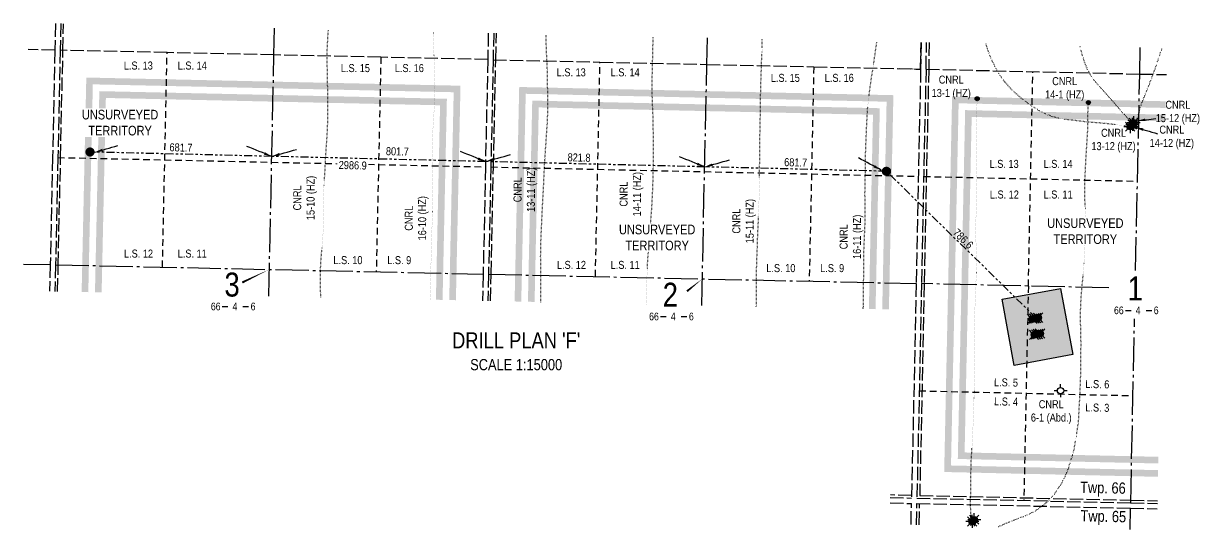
# Model space of a CAD drawing. Extents: x 401306 to 418331, y 6045711 to 6071172.
# Drawn here: x 413923 to 418331, y 6049040 to 6050937 of the extents above; entities that cross this region are included whole.
import ezdxf
from ezdxf.enums import TextEntityAlignment as Align

# ---------------------------------------------------------------- set-up
doc = ezdxf.new("R2010")
doc.units = 0
doc.header["$LTSCALE"] = 5
for name, pattern in [('foc-DOT', [1, 0.2, -0.8]), ('foc-DRILLPATH', [14.75, 6, -1.75, 1.75, -1.75, 1.75, -1.75]), ('foc-LSD', [8, 5, -3]), ('foc-QUARTERLINE', [33, 25, -3, 2, -3]), ('foc-UNSURVEYED', [12.5, 10, -2.5])]:
    doc.linetypes.add(name, pattern=pattern)
for name, color, linetype in [('10', 1, 'Continuous'), ('9', 3, 'Continuous'), ('AS-DRILL-T', 8, 'Continuous'), ('AS-TARGET-GAS-H', 181, 'Continuous'), ('AS-TARGET-OIL-H', 131, 'Continuous'), ('C-SYMBOL', 7, 'Continuous'), ('D-TXT', 6, 'Continuous'), ('DETAIL-HZ-Existing', 8, 'foc-DOT'), ('DETAIL-T', 7, 'Continuous'), ('DRILL-T', 8, 'Continuous'), ('F-WS-S', 8, 'Continuous'), ('L-BD', 7, 'Continuous'), ('L-BD1', 253, 'Continuous'), ('L-MON', 1, 'Continuous'), ('L-QSEC', 8, 'foc-QUARTERLINE'), ('L-SECLBL', 7, 'Continuous'), ('L-SECTION-LSD', 7, 'foc-LSD'), ('L-USEC', 7, 'foc-UNSURVEYED'), ('P-BUFFER-PURPLE-T', 187, 'Continuous'), ('P-PDRILLPATH', 12, 'foc-DRILLPATH'), ('P-PROPOSED', 10, 'Continuous'), ('P-PROPOSED-H', 21, 'Continuous')]:
    doc.layers.add(name, color=color, linetype=linetype)
doc.styles.add('100L', font='ARIALN.TTF', dxfattribs={"height": 11})
doc.styles.add('80CG', font='ARIALN.TTF', dxfattribs={"height": 10})
doc.styles.add('80L', font='ARIALN.TTF', dxfattribs={"height": 10})
doc.styles.add('SIMPLEX', font='ARIALN.TTF')
doc.styles.get("Standard").update_dxf_attribs({"font": 'ARIALN.TTF'})
doc.dimstyles.new('Compass 5 000', dxfattribs={"dimscale": 5, "dimtxt": 9, "dimasz": 2, "dimexe": 0.2, "dimexo": 0.0625, "dimgap": 0.5, "dimtad": 0, "dimtih": 1, "dimtoh": 1, "dimzin": 0, "dimdsep": 46, "dimtxsty": '80CG', "dimcen": 0.1, "dimse1": 1, "dimse2": 1, "dimclrd": 256, "dimclrt": 256, "dimaunit": 1, "dimadec": 4, "dimazin": 0, "dimtfac": 0.06, "dimtofl": 0, "dimtmove": 0, "dimatfit": 1, "dimfxl": 0.2, "dimtolj": 1, "dimtzin": 0, "dimlwd": -1, "dimarcsym": 0})

# ---------------------------------------------------------------- blocks, each defined once
blk = doc.blocks.new('L-SECLBL')
at = {"layer": '9', "color": 7}
for p, q in [((-5.1, -27.8), (-12.3, -27.8)), ((20.7, -27.8), (13.5, -27.8))]:
    blk.add_line(p, q, dxfattribs=at)
at = {"layer": '10', "color": 2, "style": 'SIMPLEX'}
blk.add_attdef('SEC', text='', height=30, dxfattribs=at).set_placement((0, 0), align=Align.MIDDLE)
at = {"layer": '10', "color": 5, "style": '80L'}
blk.add_attdef('TWP', text='', height=9.5, dxfattribs=at).set_placement((-14.4, -27.4), align=Align.MIDDLE_RIGHT)
blk.add_attdef('RGE', text='', height=9.5, dxfattribs=at).set_placement((3.6, -27.4), align=Align.MIDDLE_CENTER)
blk.add_attdef('MER', text='', height=9.5, dxfattribs=at).set_placement((23.2, -27.4), align=Align.MIDDLE_LEFT)
blk = doc.blocks.new('Gabd')
for p, q in [((-0.81, 0), (-1.62, 0)), ((0, 0.81), (0, 1.62)), ((1.62, 0), (0.81, 0)), ((0, -0.81), (0, -1.62))]:
    blk.add_line(p, q)
blk.add_circle((0, 0), 0.8)
blk = doc.blocks.new('BH-Existing')
at = {"layer": 'AS-DRILL-T'}
h = blk.add_hatch(color=256, dxfattribs=at)
h.dxf.hatch_style = 1
edge = h.paths.add_edge_path()
edge.add_arc((0, 0), 0.5, 0, 360)
blk.add_circle((0, 0), 0.5, dxfattribs=at)
blk = doc.blocks.new('GAS')
h = blk.add_hatch(color=255)
h.dxf.hatch_style = 1
edge = h.paths.add_edge_path()
edge.add_arc((0, 0), 0.9, 0, 360)
for p, q in [((-0.81, 0), (-1.62, 0)), ((-0.57, 0.57), (-1.14, 1.14)), ((0, 0.81), (0, 1.62)), ((0.57, 0.57), (1.14, 1.14)), ((1.62, 0), (0.81, 0)), ((-0.57, -0.57), (-1.14, -1.14)), ((0, -0.81), (0, -1.62)), ((1.14, -1.14), (0.57, -0.57))]:
    blk.add_line(p, q)
blk.add_circle((0, 0), 0.8)
blk = doc.blocks.new('plbh')
at = {"layer": 'L-MON'}
h = blk.add_hatch(color=255, dxfattribs=at)
h.dxf.hatch_style = 1
edge = h.paths.add_edge_path()
edge.add_arc((0, 0), 1.16, 0, 360)
h = blk.add_hatch(color=256, dxfattribs=at)
h.dxf.hatch_style = 1
h.paths.add_polyline_path([(-0.96, 0, 1), (0.96, 0, 1)])
h.paths.add_polyline_path([(0.91, 0, -1), (-0.91, 0, -1)], flags=16)
h.paths.add_polyline_path([(0.45, 0, -1), (-0.45, 0, -1)], flags=0)
h = blk.add_hatch(color=256, dxfattribs=at)
h.dxf.hatch_style = 1
h.paths.add_polyline_path([(-0.45, 0, 1), (0.45, 0, 1)])
h.paths.add_polyline_path([(0.4, 0, -1), (-0.4, 0, -1)], flags=16)
at = {"layer": 'L-MON', "color": 240}
for radius in [0.96, 0.91, 0.45, 0.4]:
    blk.add_circle((0, 0), radius, dxfattribs=at)
blk = doc.blocks.new('WC')
at = {"layer": 'L-MON'}
h = blk.add_hatch(color=255, dxfattribs=at)
h.dxf.hatch_style = 1
edge = h.paths.add_edge_path()
edge.add_arc((0, 0), 0.9, 0, 360)
at = {"layer": 'L-MON', "color": 240, "flags": 128}
for points in [[(-0.62, 0.5), (-1.23, 1.12)], [(0.52, 0.61), (1.13, 1.21)], [(-1.18, -1.18), (-0.56, -0.57)], [(1.16, -1.18), (0.56, -0.57)]]:
    blk.add_lwpolyline(points, dxfattribs=at)
at = {"layer": 'L-MON', "color": 240}
for radius in [0.8, 0.373]:
    blk.add_circle((0, 0), radius, dxfattribs=at)

msp = doc.modelspace()

# ---------------------------------------------------------------- hatches: boundary and pattern name
at = {"layer": 'AS-TARGET-GAS-H'}
h = msp.add_hatch(color=256, dxfattribs=at)
h.dxf.hatch_style = 1
h.paths.add_polyline_path([(414216.211, 6049928.436), (414232.091, 6050657.616), (415484.555, 6050630.246), (415468.944, 6049901.122), (415493.928, 6049900.577), (415510.074, 6050654.684), (414207.651, 6050683.145), (414191.227, 6049928.981)])
h = msp.add_hatch(color=256, dxfattribs=at)
h.dxf.hatch_style = 1
h.paths.add_polyline_path([(417091.642, 6049866.339), (417116.626, 6049865.799), (417132.481, 6050619.186), (415829.982, 6050647.689), (415813.837, 6049893.602), (415838.821, 6049893.057), (415854.431, 6050622.158), (417106.972, 6050594.748)])
h = msp.add_hatch(color=256, dxfattribs=at)
h.dxf.hatch_style = 1
h.paths.add_polyline_path([(418202.803, 6050570.209), (417476.846, 6050586.516), (417450.36, 6049328.636), (418176.798, 6049312.29), (418176.236, 6049287.306), (417424.851, 6049304.214), (417452.389, 6050612.062), (418203.364, 6050595.193)], flags=17)
at = {"layer": 'AS-TARGET-OIL-H'}
h = msp.add_hatch(color=256, dxfattribs=at)
h.dxf.hatch_style = 1
h.paths.add_polyline_path([(414216.211, 6049928.436), (414232.091, 6050657.616), (415484.555, 6050630.246), (415468.944, 6049901.122), (415493.928, 6049900.577), (415510.074, 6050654.684), (414207.651, 6050683.145), (414191.227, 6049928.981)])
h.paths.add_polyline_path([(414166.244, 6049929.525), (414183.211, 6050708.675), (415535.592, 6050679.122), (415518.912, 6049900.032), (415543.896, 6049899.487), (415561.111, 6050703.56), (414158.772, 6050734.205), (414141.26, 6049930.07)])
h = msp.add_hatch(color=256, dxfattribs=at)
h.dxf.hatch_style = 1
h.paths.add_polyline_path([(415854.431, 6050622.158), (417106.972, 6050594.748), (417080.485, 6049336.237), (415827.486, 6049363.643)], flags=0)
h.paths.add_polyline_path([(415829.982, 6050647.689), (417132.481, 6050619.186), (417104.943, 6049310.706), (415801.967, 6049339.205)], flags=0)
h.paths.add_polyline_path([(417141.61, 6049865.259), (417166.593, 6049864.719), (417183.5, 6050668.061), (415781.084, 6050698.75), (415763.869, 6049894.691), (415788.853, 6049894.147), (415805.533, 6050673.219), (417157.991, 6050643.623)])
h = msp.add_hatch(color=256, dxfattribs=at)
h.dxf.hatch_style = 1
h.paths.add_polyline_path([(418203.925, 6050620.176), (417427.932, 6050637.607), (417399.341, 6049279.792), (418175.673, 6049262.323), (418175.111, 6049237.34), (417373.832, 6049255.37), (417403.474, 6050663.153), (418204.486, 6050645.159)])
at = {"layer": 'P-PROPOSED-H'}
h = msp.add_hatch(color=256, dxfattribs=at)
h.dxf.hatch_style = 1
h.paths.add_polyline_path([(417636.394, 6049654.78), (417856.182, 6049695.39), (417810.268, 6049943.88), (417590.48, 6049903.269)])

# ---------------------------------------------------------------- linework, layer by layer
at = {"layer": 'DETAIL-HZ-Existing', "flags": 128}
for points in [[(415037.537, 6049910.581), (415037.332, 6049917.204), (415036.76, 6049936.291), (415036.221, 6049955.477), (415036.012, 6049974.656), (415036.14, 6049993.737), (415036.579, 6050012.842), (415037.399, 6050031.969), (415038.578, 6050051.048), (415040.006, 6050070.112), (415041.537, 6050089.264), (415043.036, 6050108.336), (415044.475, 6050127.439), (415045.723, 6050146.497), (415046.529, 6050165.424), (415046.85, 6050184.612), (415046.708, 6050203.679), (415046.446, 6050222.739), (415046.375, 6050241.865), (415046.394, 6050260.969), (415046.614, 6050280.099), (415047.343, 6050299.207), (415048.593, 6050318.345), (415050.052, 6050337.388), (415051.532, 6050356.541), (415052.841, 6050375.647), (415053.863, 6050394.88), (415054.802, 6050413.954), (415055.823, 6050433.136), (415056.911, 6050452.168), (415058.183, 6050471.395), (415059.561, 6050490.46), (415060.941, 6050509.594), (415062.16, 6050528.683), (415063.019, 6050547.749), (415063.488, 6050566.833), (415063.688, 6050586.003), (415063.824, 6050604.945), (415063.933, 6050624.047), (415064.035, 6050643.299), (415064.003, 6050662.354), (415063.733, 6050681.064), (415063.344, 6050700.257), (415062.996, 6050719.469), (415062.72, 6050738.839), (415062.404, 6050758.17), (415061.974, 6050777.294), (415061.53, 6050796.297), (415061.303, 6050815.557), (415061.63, 6050834.554), (415062.469, 6050853.651), (415063.489, 6050872.813), (415064.611, 6050892.024), (415065.983, 6050911.259), (415066.221, 6050914.248)], [(415446.951, 6049901.654), (415447.119, 6049916.996), (415447.357, 6049936.035), (415447.796, 6049955.12), (415448.353, 6049974.152), (415448.993, 6049993.273), (415449.721, 6050012.352), (415450.373, 6050031.562), (415450.945, 6050050.804), (415451.444, 6050069.928), (415451.983, 6050089.031), (415452.543, 6050108.143), (415453.093, 6050127.286), (415453.604, 6050146.489), (415454.044, 6050165.654), (415454.55, 6050184.598), (415455.072, 6050203.841), (415455.462, 6050222.997), (415455.651, 6050242.097), (415455.803, 6050261.309), (415456.072, 6050280.437), (415456.343, 6050299.606), (415456.492, 6050318.727), (415456.511, 6050337.841), (415456.293, 6050357.07), (415455.943, 6050376.232), (415455.692, 6050395.342), (415455.313, 6050414.554), (415454.785, 6050433.77), (415454.406, 6050452.972), (415454.474, 6050472.035), (415454.944, 6050491.18), (415455.835, 6050510.365), (415457.047, 6050529.604), (415458.395, 6050548.669), (415459.8, 6050567.563), (415460.962, 6050586.783), (415461.86, 6050605.848), (415462.368, 6050624.901), (415462.541, 6050643.712), (415462.78, 6050662.811), (415463.001, 6050682.021), (415462.946, 6050701.396), (415462.722, 6050717.575), (415462.382, 6050736.697), (415462.199, 6050755.705), (415462.281, 6050774.978), (415462.318, 6050793.981), (415461.937, 6050813.084), (415461.258, 6050832.273), (415460.669, 6050851.5), (415460.372, 6050870.79), (415460.386, 6050890.115), (415460.613, 6050905.573)], [(415861.801, 6049892.609), (415861.994, 6049910.226), (415862.184, 6049929.397), (415862.383, 6049948.477), (415862.493, 6049967.659), (415862.424, 6049986.825), (415862.272, 6050005.922), (415862.061, 6050025.031), (415861.75, 6050044.132), (415861.53, 6050063.261), (415861.623, 6050082.564), (415862.042, 6050101.689), (415862.664, 6050120.91), (415863.392, 6050139.959), (415864.191, 6050159.066), (415865.061, 6050178.182), (415865.959, 6050197.237), (415866.858, 6050216.352), (415867.759, 6050235.557), (415868.758, 6050254.63), (415869.748, 6050273.754), (415870.738, 6050292.897), (415871.805, 6050311.918), (415872.783, 6050330.972), (415873.603, 6050350.118), (415874.503, 6050369.274), (415875.511, 6050388.286), (415876.43, 6050407.391), (415877.4, 6050426.525), (415878.548, 6050445.595), (415879.94, 6050464.799), (415881.389, 6050483.892), (415882.668, 6050503.009), (415883.796, 6050522.06), (415885.055, 6050541.127), (415886.402, 6050560.153), (415887.388, 6050579.076), (415888.056, 6050598.166), (415888.638, 6050617.408), (415888.986, 6050636.465), (415888.947, 6050655.17), (415888.438, 6050674.365), (415887.779, 6050693.574), (415887.353, 6050712.937), (415887.087, 6050732.267), (415886.786, 6050751.398), (415886.333, 6050770.402), (415885.565, 6050789.653), (415884.561, 6050808.639), (415883.629, 6050827.723), (415882.95, 6050846.912), (415882.471, 6050866.137), (415881.874, 6050885.424), (415881.583, 6050896.314)], [(416256.328, 6049884.007), (416256.531, 6049900.936), (416257.169, 6049920.027), (416258.118, 6049939.091), (416258.887, 6049958.229), (416259.568, 6049977.378), (416260.275, 6049996.418), (416261.103, 6050015.444), (416262.122, 6050034.547), (416263.293, 6050053.726), (416264.561, 6050072.773), (416265.91, 6050091.889), (416267.339, 6050110.963), (416268.907, 6050130.013), (416270.555, 6050149.083), (416272.165, 6050168.213), (416273.635, 6050187.355), (416275.095, 6050206.479), (416276.623, 6050225.51), (416278.001, 6050244.555), (416279.119, 6050263.616), (416280.198, 6050282.697), (416281.176, 6050301.79), (416281.917, 6050320.969), (416282.478, 6050340.141), (416282.863, 6050359.087), (416283.251, 6050377.673), (416283.814, 6050397.416), (416284.069, 6050406.982), (416284.182, 6050416.472), (416284.222, 6050435.186), (416284.273, 6050454.379), (416284.335, 6050473.602), (416284.079, 6050492.962), (416283.813, 6050512.292), (416283.812, 6050531.416), (416283.649, 6050550.424), (416283.301, 6050569.676), (416282.788, 6050588.681), (416282.006, 6050607.773), (416281.116, 6050626.946), (416280.338, 6050646.167), (416279.94, 6050665.42), (416279.952, 6050684.704), (416279.936, 6050704.049), (416279.862, 6050722.995), (416279.985, 6050741.847), (416280.319, 6050761.184), (416280.754, 6050780.549), (416281.257, 6050799.382), (416281.699, 6050818.607), (416282.082, 6050837.884), (416282.574, 6050857.158), (416282.912, 6050866.842), (416283.297, 6050876.436), (416283.688, 6050887.47)], [(416669.73, 6049875.511), (416669.813, 6049882.219), (416669.867, 6049901.353), (416669.985, 6049920.664), (416670.139, 6049939.755), (416670.112, 6049958.85), (416670.116, 6049977.965), (416670.451, 6049997.132), (416670.896, 6050016.247), (416671.349, 6050035.351), (416671.953, 6050054.443), (416672.667, 6050073.562), (416673.411, 6050092.64), (416674.097, 6050111.85), (416674.741, 6050130.971), (416675.426, 6050150.101), (416676.299, 6050169.196), (416677.223, 6050188.291), (416678.058, 6050207.438), (416678.713, 6050226.568), (416679.136, 6050245.674), (416679.571, 6050264.809), (416680.197, 6050284.01), (416680.721, 6050303.123), (416681.005, 6050322.241), (416681.24, 6050341.381), (416681.463, 6050360.47), (416681.733, 6050379.399), (416682.117, 6050398.475), (416682.47, 6050417.532), (416682.656, 6050436.302), (416682.669, 6050455.376), (416682.709, 6050474.269), (416682.879, 6050493.21), (416683.252, 6050512.256), (416683.832, 6050531.188), (416684.342, 6050550.112), (416684.646, 6050569.219), (416684.839, 6050588.27), (416685.052, 6050607.349), (416685.306, 6050626.448), (416685.579, 6050645.527), (416685.862, 6050664.585), (416686.168, 6050683.323), (416686.571, 6050702.398), (416687.131, 6050721.311), (416687.851, 6050740.23), (416688.568, 6050758.979), (416689.187, 6050777.87), (416689.788, 6050796.822), (416690.578, 6050815.749), (416691.151, 6050834.811), (416691.184, 6050853.895), (416691.154, 6050872.82), (416691.191, 6050878.507)], [(417070.64, 6049866.846), (417070.797, 6049877.432), (417071.053, 6049896.641), (417071.188, 6049915.772), (417071.262, 6049934.895), (417071.428, 6049954.106), (417071.922, 6049973.23), (417072.427, 6049992.363), (417072.693, 6050011.572), (417072.987, 6050030.68), (417073.051, 6050049.803), (417072.924, 6050068.89), (417073.198, 6050088.018), (417073.952, 6050107.127), (417074.816, 6050126.213), (417075.612, 6050145.4), (417076.437, 6050164.587), (417077.151, 6050183.686), (417077.649, 6050203), (417077.913, 6050222.109), (417077.967, 6050241.202), (417077.641, 6050260.343), (417077.125, 6050279.478), (417076.949, 6050298.566), (417077.185, 6050317.775), (417077.57, 6050336.932), (417077.994, 6050356.057), (417078.42, 6050374.812), (417078.722, 6050393.82), (417078.826, 6050412.942), (417078.931, 6050432.074), (417079.334, 6050451.13), (417080.036, 6050470.149), (417080.758, 6050489.188), (417081.418, 6050508.088), (417082.238, 6050527.005), (417083.201, 6050546.089), (417084.15, 6050564.963), (417084.94, 6050583.891), (417085.81, 6050602.777), (417087.142, 6050621.803), (417089, 6050640.618), (417091.251, 6050659.554), (417093.788, 6050678.315), (417096.351, 6050696.885), (417098.861, 6050715.806), (417101.667, 6050734.511), (417104.716, 6050753.351), (417107.625, 6050772.213), (417110.391, 6050790.899), (417113.058, 6050809.637), (417115.711, 6050828.225), (417118.471, 6050847.121), (417121.29, 6050865.996), (417121.767, 6050869.036)], [(418070.871, 6050549.898), (418071.018, 6050549.755), (418071.076, 6050549.674), (418071.105, 6050549.613), (418071.154, 6050549.552), (418071.271, 6050549.41), (418071.378, 6050549.298), (418071.485, 6050549.115), (418071.59, 6050548.873), (418071.724, 6050548.61), (418071.927, 6050548.266), (418072.18, 6050547.911), (418072.426, 6050547.715), (418072.675, 6050547.67), (418072.896, 6050547.726), (418072.98, 6050547.934), (418072.976, 6050548.214), (418072.983, 6050548.524), (418072.889, 6050548.846), (418072.645, 6050549.111), (418072.32, 6050549.368), (418072.007, 6050549.685), (418071.683, 6050549.991), (418071.325, 6050550.099), (418070.934, 6050550.047), (418070.512, 6050549.976), (418070.071, 6050549.905), (418069.659, 6050549.834), (418069.457, 6050549.718), (418069.384, 6050549.589), (418069.291, 6050549.461), (418069.218, 6050549.283), (418069.153, 6050549.064), (418069.12, 6050548.935), (418068.945, 6050548.688), (418068.834, 6050548.611), (418068.53, 6050548.437), (418068.196, 6050548.254), (418068.033, 6050548.137), (418068.053, 6050548.127), (418068.043, 6050548.137), (418068.033, 6050548.137), (418068.033, 6050548.127), (418068.033, 6050548.117), (418068.033, 6050548.097), (418068.012, 6050548.078), (418068.022, 6050548.077), (418068.043, 6050548.097), (418068.063, 6050548.107), (418068.063, 6050548.117), (418068.053, 6050548.117), (418068.053, 6050548.107), (418068.062, 6050548.087), (418068.062, 6050548.067), (418068.062, 6050548.057), (418068.052, 6050548.067), (418068.032, 6050548.067), (418068.012, 6050548.068), (418068.002, 6050548.088), (418068.012, 6050548.078), (418068.012, 6050548.068), (418067.992, 6050548.058), (418067.982, 6050548.048), (418067.981, 6050548.038), (418067.982, 6050548.048), (418067.982, 6050548.068), (418067.992, 6050548.088), (418068.004, 6050548.188), (418068.005, 6050548.238), (418067.366, 6050548.761), (418065.493, 6050549.571), (418062.631, 6050550.491), (418058.97, 6050551.437), (418054.973, 6050552.101), (418050.395, 6050552.687), (418044.743, 6050553.625), (418038.114, 6050554.714), (418030.743, 6050555.708), (418022.472, 6050556.671), (418013.451, 6050557.669), (418003.482, 6050558.818), (417992.398, 6050560.14), (417980.493, 6050561.479), (417967.707, 6050562.776), (417954.109, 6050563.97), (417940.209, 6050565.041), (417926.058, 6050566.106), (417911.182, 6050567.437), (417895.184, 6050569.132), (417878.603, 6050571.169), (417861.594, 6050573.284), (417856.026, 6050573.941), (417844.561, 6050575.251), (417828.298, 6050577.181), (417827.52, 6050577.277), (417810.462, 6050579.944), (417793.428, 6050583.79), (417776.6, 6050588.823), (417760.106, 6050595.029), (417743.917, 6050602.429), (417728.099, 6050610.861), (417712.75, 6050620.134), (417697.699, 6050630.3), (417682.96, 6050641.06), (417668.254, 6050652.42), (417653.689, 6050664.287), (417639.706, 6050676.721), (417626.427, 6050689.842), (417613.481, 6050703.585), (417601.614, 6050717.266), (417590.445, 6050731.782), (417580.131, 6050747.001), (417571.014, 6050762.595), (417570.918, 6050762.797), (417562.454, 6050778.937), (417554.444, 6050795.308), (417547.152, 6050812.034), (417540.597, 6050829.135), (417534.67, 6050846.552), (417530.59, 6050860.044)], [(418077.603, 6050557.327), (418077.277, 6050557.034), (418077.165, 6050556.936), (418077.033, 6050556.829), (418076.982, 6050556.8), (418076.881, 6050556.732), (418076.749, 6050556.634), (418076.667, 6050556.546), (418076.726, 6050556.525), (418076.887, 6050556.552), (418077.118, 6050556.597), (418077.409, 6050556.641), (418077.761, 6050556.713), (418078.132, 6050556.786), (418078.505, 6050556.898), (418078.75, 6050557.173), (418078.898, 6050557.54), (418079.057, 6050557.956), (418079.225, 6050558.333), (418079.329, 6050558.561), (418079.342, 6050558.701), (418079.316, 6050558.861), (418079.31, 6050559.071), (418079.264, 6050559.242), (418079.094, 6050559.276), (418078.823, 6050559.222), (418078.511, 6050559.138), (418078.2, 6050559.055), (418077.878, 6050558.971), (418077.576, 6050558.888), (418077.264, 6050558.794), (418076.913, 6050558.731), (418076.712, 6050558.706), (418076.17, 6050558.627), (418075.248, 6050558.536), (418074.967, 6050558.502), (418075.007, 6050558.491), (418075.017, 6050558.501), (418075.038, 6050558.521), (418075.048, 6050558.53), (418075.048, 6050558.55), (418075.059, 6050558.58), (418075.079, 6050558.6), (418075.08, 6050558.61), (418075.08, 6050558.62), (418075.09, 6050558.62), (418075.08, 6050558.63), (418075.09, 6050558.63), (418075.09, 6050558.62), (418075.08, 6050558.62), (418075.079, 6050558.6), (418075.09, 6050558.609), (418075.1, 6050558.619), (418075.09, 6050558.63), (418075.051, 6050558.66), (418075.011, 6050558.691), (418074.981, 6050558.702), (418074.982, 6050558.712), (418074.972, 6050558.712), (418074.982, 6050558.722), (418075.013, 6050558.751), (418075.043, 6050558.751), (418075.033, 6050558.761), (418075.013, 6050558.771), (418074.993, 6050558.762), (418074.993, 6050558.752), (418075.013, 6050558.771), (418075.003, 6050558.781), (418075.003, 6050558.761), (418075.023, 6050558.761), (418075.033, 6050558.761), (418074.993, 6050558.762), (418074.983, 6050558.762), (418074.964, 6050558.822), (418074.834, 6050559.285), (418074.207, 6050560.899), (418073.042, 6050563.533), (418071.377, 6050567.149), (418068.992, 6050571.72), (418065.562, 6050577.023), (418060.92, 6050582.731), (418055.253, 6050588.65), (418048.975, 6050595.033), (418042.224, 6050602.245), (418034.887, 6050610.631), (418026.905, 6050620.169), (418018.258, 6050630.462), (418008.912, 6050641.29), (417998.739, 6050652.765), (417988.395, 6050664.173), (417977.613, 6050676.151), (417973.508, 6050680.748), (417966.54, 6050688.545), (417955.465, 6050700.879), (417951.223, 6050705.608), (417944.51, 6050713.22), (417934.107, 6050726.11), (417924.525, 6050739.994), (417916.025, 6050754.914), (417908.515, 6050770.805), (417901.738, 6050787.32), (417895.876, 6050804.526), (417890.753, 6050822.127), (417885.762, 6050839.865), (417882.431, 6050851.827), (417882.3, 6050852.308)], [(418084.269, 6050564.645), (418084.704, 6050564.416), (418084.942, 6050564.291), (418085.08, 6050564.208), (418085.436, 6050564.001), (418085.863, 6050563.842), (418086.304, 6050563.883), (418086.738, 6050564.094), (418087.224, 6050564.364), (418087.768, 6050564.572), (418088.358, 6050564.56), (418088.884, 6050564.369), (418089.14, 6050564.153), (418089.136, 6050563.953), (418089.073, 6050563.805), (418088.973, 6050563.817), (418088.866, 6050563.979), (418088.76, 6050564.171), (418088.645, 6050564.414), (418088.52, 6050564.656), (418088.395, 6050564.899), (418088.34, 6050565.11), (418088.473, 6050565.248), (418088.724, 6050565.312), (418088.975, 6050565.367), (418089.237, 6050565.432), (418089.498, 6050565.496), (418089.779, 6050565.52), (418090.088, 6050565.514), (418090.448, 6050565.506), (418090.838, 6050565.508), (418091.028, 6050565.494), (418091.556, 6050565.383), (418091.904, 6050565.266), (418092.519, 6050565.043), (418092.867, 6050564.956), (418092.888, 6050564.965), (418092.877, 6050564.946), (418092.867, 6050564.936), (418092.857, 6050564.946), (418092.847, 6050564.956), (418092.857, 6050564.956), (418092.877, 6050564.956), (418092.867, 6050564.946), (418092.877, 6050564.946), (418092.887, 6050564.955), (418092.898, 6050564.975), (418092.888, 6050564.965), (418092.887, 6050564.955), (418092.897, 6050564.945), (418092.887, 6050564.945), (418092.887, 6050564.925), (418092.877, 6050564.926), (418092.857, 6050564.956), (418092.857, 6050564.916), (418092.867, 6050564.916), (418092.877, 6050564.926), (418092.867, 6050564.936), (418092.867, 6050564.926), (418092.867, 6050564.916), (418092.846, 6050564.906), (418092.817, 6050564.927), (418092.768, 6050564.978), (418092.81, 6050565.057), (418093.06, 6050565.562), (418093.539, 6050566.952), (418093.582, 6050567.061), (418094.376, 6050569.645), (418095.127, 6050572.11), (418095.514, 6050573.362), (418096.934, 6050578.144), (418098.554, 6050583.911), (418100.364, 6050590.575), (418102.354, 6050598.205), (418104.606, 6050606.89), (418107.26, 6050616.657), (418110.536, 6050627.41), (418114.312, 6050638.704), (418118.9, 6050651.001), (418124.172, 6050663.964), (418129.78, 6050677.7), (418135.583, 6050692.131), (418141.546, 6050707.06), (418147.598, 6050722.427), (418153.593, 6050737.955), (418159.47, 6050753.516), (418165.255, 6050769.489), (418170.838, 6050785.856), (418176.399, 6050802.613), (418182.069, 6050819.789), (418187.644, 6050836.756), (418187.804, 6050837.233), (418190.232, 6050844.743), (418190.472, 6050845.53)], [(417474.25, 6049053.22), (417474.204, 6049054.125), (417473.972, 6049059.241), (417473.754, 6049064.607), (417473.543, 6049070.242), (417473.368, 6049076.197), (417473.229, 6049082.472), (417473.141, 6049086.855), (417473.128, 6049089.065), (417473.112, 6049095.947), (417473.113, 6049103.109), (417473.118, 6049110.48), (417473.056, 6049117.993), (417472.927, 6049125.658), (417472.84, 6049133.451), (417472.827, 6049141.413), (417472.868, 6049149.534), (417472.913, 6049154.504), (417472.941, 6049157.774), (417473.033, 6049165.954), (417473.115, 6049174.624), (417473.173, 6049183.085), (417473.231, 6049191.576), (417473.28, 6049200.107), (417473.401, 6049208.706), (417473.624, 6049217.413), (417473.849, 6049226.22), (417473.986, 6049235.109), (417474.076, 6049244.17), (417474.18, 6049253.369), (417474.285, 6049262.679), (417474.413, 6049272.089), (417474.632, 6049281.556), (417474.993, 6049291.121), (417475.475, 6049300.743), (417476.038, 6049310.393), (417476.532, 6049318.694), (417477.774, 6049340.643), (417478.231, 6049348.625), (417478.838, 6049357.955), (417479.464, 6049367.284), (417480.06, 6049376.603), (417480.626, 6049385.943), (417481.084, 6049395.346), (417481.36, 6049404.692), (417481.547, 6049414.07), (417481.725, 6049423.498), (417481.942, 6049432.856), (417482.179, 6049442.233), (417482.436, 6049451.6), (417482.683, 6049461.007), (417482.94, 6049470.363), (417483.288, 6049479.788), (417483.663, 6049489.072), (417484.03, 6049498.427), (417484.397, 6049507.801), (417484.784, 6049517.205), (417485.192, 6049526.638), (417485.641, 6049536.061), (417486.087, 6049545.414), (417486.592, 6049555.165), (417487.105, 6049564.837), (417487.55, 6049574.579), (417487.844, 6049584.295), (417488.009, 6049594.054), (417488.144, 6049603.793), (417488.219, 6049613.534), (417488.243, 6049623.286), (417488.338, 6049633.036), (417488.523, 6049642.774), (417488.708, 6049652.522), (417488.922, 6049662.26), (417489.127, 6049671.998), (417489.232, 6049681.748), (417489.237, 6049691.5), (417489.181, 6049701.253), (417489.056, 6049710.988), (417488.886, 6049720.533), (417488.671, 6049730.27), (417488.496, 6049740.016), (417488.43, 6049749.769), (417488.395, 6049759.522), (417488.4, 6049769.284), (417488.465, 6049779.015), (417488.519, 6049788.726), (417488.524, 6049798.488), (417488.499, 6049808.231), (417488.483, 6049817.953), (417488.498, 6049827.705), (417488.572, 6049837.456), (417488.688, 6049847.216), (417488.851, 6049856.884), (417489.085, 6049866.632), (417489.34, 6049876.368), (417489.635, 6049886.114), (417489.97, 6049895.859), (417490.314, 6049905.594), (417490.679, 6049915.339), (417491.034, 6049925.074), (417491.394, 6049934.618), (417491.789, 6049944.362), (417492.243, 6049954.084), (417492.708, 6049963.827), (417493.142, 6049973.55), (417493.547, 6049983.294), (417493.921, 6049993.008), (417494.256, 6050002.743), (417494.51, 6050012.47), (417494.655, 6050022.199), (417494.669, 6050031.931), (417494.583, 6050041.655), (417494.495, 6050051.259), (417494.4, 6050061.013), (417494.254, 6050070.748), (417494.019, 6050080.485), (417493.753, 6050090.223), (417493.478, 6050099.961), (417493.162, 6050109.68), (417492.847, 6050119.418), (417492.581, 6050129.166), (417492.416, 6050138.912), (417492.35, 6050148.645), (417492.365, 6050158.387), (417492.43, 6050168.138), (417492.545, 6050177.888), (417492.689, 6050187.617), (417492.844, 6050197.366), (417492.979, 6050207.115), (417493.094, 6050216.865), (417493.208, 6050226.614), (417493.353, 6050236.353), (417493.508, 6050246.102), (417493.652, 6050255.831), (417493.767, 6050265.581), (417493.862, 6050275.321), (417493.917, 6050285.082), (417493.941, 6050294.824), (417493.936, 6050304.566), (417493.851, 6050314.3), (417493.665, 6050324.046), (417493.469, 6050333.763), (417493.344, 6050343.497), (417493.318, 6050353.24), (417493.383, 6050362.961), (417493.507, 6050372.71), (417493.691, 6050382.419), (417493.956, 6050392.155), (417494.189, 6050401.832), (417494.375, 6050411.621), (417494.59, 6050421.358), (417494.744, 6050431.107), (417494.819, 6050440.838), (417494.843, 6050450.569), (417494.788, 6050460.313), (417494.733, 6050470.066), (417494.698, 6050479.819), (417494.663, 6050489.572), (417494.657, 6050499.324), (417494.642, 6050509.067), (417494.567, 6050518.8), (417494.521, 6050528.543), (417494.515, 6050538.266), (417494.45, 6050547.989), (417494.284, 6050557.725), (417494.229, 6050567.458), (417494.373, 6050577.197), (417494.658, 6050586.923), (417495.032, 6050596.648), (417495.476, 6050606.36), (417495.971, 6050616.092), (417496.415, 6050625.795), (417496.703, 6050633.811), (417497.344, 6050654.792)], [(417577.104, 6049050.912), (417579.511, 6049051.888), (417585.304, 6049054.347), (417591.23, 6049056.953), (417597.321, 6049059.756), (417603.571, 6049062.575), (417609.989, 6049065.271), (417616.557, 6049067.954), (417623.255, 6049070.654), (417630.134, 6049073.37), (417637.193, 6049076.132), (417644.404, 6049078.931), (417651.775, 6049081.777), (417659.368, 6049084.708), (417667.114, 6049087.756), (417674.921, 6049090.863), (417682.779, 6049094.018), (417690.589, 6049097.255), (417698.344, 6049100.753), (417705.997, 6049104.633), (417713.469, 6049108.917), (417720.708, 6049113.576), (417727.874, 6049118.537), (417734.751, 6049123.553), (417741.746, 6049128.938), (417748.665, 6049134.533), (417755.518, 6049140.321), (417762.265, 6049146.31), (417768.857, 6049152.543), (417775.216, 6049159.071), (417781.251, 6049165.896), (417786.942, 6049173.038), (417792.409, 6049180.445), (417797.73, 6049188.075), (417802.896, 6049195.918), (417807.926, 6049203.964), (417812.81, 6049212.183), (417817.537, 6049220.546), (417822.067, 6049229.082), (417826.351, 6049237.784), (417830.347, 6049246.632), (417834.077, 6049255.606), (417838.471, 6049267.186), (417845.53, 6049288.003), (417847.171, 6049293.279), (417849.921, 6049302.294), (417852.62, 6049311.269), (417855.189, 6049320.247), (417857.639, 6049329.267), (417859.91, 6049338.322), (417861.932, 6049347.461), (417863.757, 6049356.715), (417865.373, 6049366.023), (417866.849, 6049375.334), (417868.295, 6049384.666), (417869.73, 6049393.918), (417871.134, 6049403.17), (417872.569, 6049412.432), (417874.034, 6049421.683), (417875.439, 6049430.946), (417876.644, 6049440.223), (417877.55, 6049449.536), (417878.196, 6049458.894), (417878.705, 6049468.326), (417879.121, 6049477.669), (417879.549, 6049487.092), (417880.017, 6049496.514), (417880.544, 6049505.905), (417881.101, 6049515.256), (417881.677, 6049524.606), (417882.254, 6049533.966), (417882.822, 6049543.376), (417883.279, 6049552.738), (417883.595, 6049562.084), (417883.842, 6049571.44), (417884.11, 6049580.857), (417884.467, 6049590.231), (417884.881, 6049599.975), (417885.286, 6049609.708), (417885.651, 6049619.453), (417885.865, 6049629.201), (417886.02, 6049638.94), (417886.135, 6049648.679), (417886.149, 6049658.431), (417886.124, 6049668.184), (417886.129, 6049677.916), (417886.203, 6049687.656), (417886.318, 6049697.406), (417886.423, 6049707.156), (417886.498, 6049716.897), (417886.552, 6049726.638), (417886.597, 6049736.389), (417886.532, 6049746.143), (417886.406, 6049755.877), (417886.251, 6049765.613), (417886.055, 6049775.339), (417885.85, 6049785.075), (417885.594, 6049794.823), (417885.319, 6049804.561), (417885.043, 6049814.299), (417884.808, 6049824.036), (417884.753, 6049833.789), (417884.852, 6049843.279), (417884.977, 6049853.019), (417885.151, 6049862.767), (417885.437, 6049872.533), (417885.861, 6049882.257), (417886.346, 6049891.998), (417886.89, 6049901.729), (417887.565, 6049911.457), (417888.319, 6049921.183), (417889.084, 6049930.95), (417889.909, 6049940.664), (417890.773, 6049950.368), (417891.607, 6049960.073), (417892.471, 6049969.777), (417893.394, 6049979.47), (417894.398, 6049989.151), (417895.382, 6049998.832), (417896.156, 6050008.558), (417896.73, 6050018.268), (417897.225, 6050028.01), (417897.73, 6050037.752), (417898.799, 6050057.233), (417899.877, 6050076.665), (417900.342, 6050086.397), (417900.716, 6050096.122), (417901.021, 6050105.857), (417901.286, 6050115.604), (417901.63, 6050125.349), (417902.004, 6050135.023), (417902.448, 6050144.756), (417903.022, 6050154.446), (417903.626, 6050164.166), (417904.161, 6050173.907), (417904.516, 6050183.641), (417904.639, 6050193.341), (417904.562, 6050202.995), (417904.316, 6050212.702), (417903.939, 6050222.392), (417903.433, 6050232.115), (417902.857, 6050241.819), (417902.257, 6050251.324), (417901.751, 6050261.076), (417901.486, 6050270.814), (417901.321, 6050280.56), (417901.125, 6050290.296), (417900.979, 6050300.011), (417900.904, 6050309.745), (417900.909, 6050319.507), (417901.003, 6050329.247), (417901.128, 6050338.997), (417901.293, 6050348.735), (417901.557, 6050358.482), (417901.992, 6050368.215), (417902.506, 6050377.946), (417903.021, 6050387.678), (417903.515, 6050397.399), (417904.03, 6050407.151), (417904.595, 6050416.891), (417905.169, 6050426.601), (417905.694, 6050436.332), (417906.248, 6050446.053), (417906.843, 6050455.792), (417907.417, 6050465.532), (417908.022, 6050475.252), (417908.626, 6050484.971), (417909.22, 6050494.681), (417909.884, 6050504.389), (417910.608, 6050514.096), (417911.292, 6050523.814), (417911.747, 6050533.536), (417911.931, 6050543.275), (417912.026, 6050553.015), (417912.081, 6050562.756), (417912.23, 6050582.247), (417912.699, 6050601.732), (417913.074, 6050611.476), (417913.435, 6050619.62), (417914.406, 6050640.584)], [(417478.828, 6049069.971), (417478.766, 6049069.863), (417478.693, 6049069.734), (417478.62, 6049069.606), (417478.547, 6049069.457), (417478.422, 6049069.21), (417478.194, 6049068.854), (417477.935, 6049068.39), (417477.817, 6049068.042), (417477.835, 6049067.932), (417477.796, 6049067.972), (417477.68, 6049068.155), (417477.53, 6049068.148), (417477.344, 6049067.892), (417477.363, 6049067.852), (417477.642, 6049068.266), (417477.854, 6049068.841), (417477.95, 6049069.11), (417478.076, 6049069.397), (417478.13, 6049069.576), (417478.152, 6049069.695), (417478.153, 6049069.725), (417478.143, 6049069.716), (417478.14, 6049069.606), (417478.123, 6049069.266), (417478.101, 6049068.696), (417478.085, 6049067.946), (417478.106, 6049067.016), (417478.137, 6049064.675), (417478.13, 6049064.345), (417478.079, 6049061.945), (417478.009, 6049059.096), (417478.008, 6049056.166), (417478.055, 6049053.184), (417478.057, 6049053.135)], [(417486.445, 6049076.379), (417486.412, 6049076.209), (417486.449, 6049076.068), (417486.696, 6049075.933), (417486.992, 6049075.727), (417487.207, 6049075.522), (417487.412, 6049075.258), (417487.647, 6049075.023), (417487.932, 6049074.757), (417488.217, 6049074.531), (417488.505, 6049074.425), (417488.763, 6049074.359), (417489.093, 6049074.312), (417489.511, 6049074.254), (417490.063, 6049074.312), (417490.198, 6049074.559), (417490.345, 6049074.906), (417490.504, 6049075.303), (417490.643, 6049075.74), (417490.742, 6049076.168), (417490.739, 6049076.508), (417490.613, 6049076.721), (417490.377, 6049076.906), (417490.072, 6049077.113), (417489.766, 6049077.349), (417489.462, 6049077.625), (417489.108, 6049077.913), (417488.777, 6049078.32), (417488.405, 6049078.728), (417487.95, 6049078.978), (417487.731, 6049079.032), (417487.312, 6049079.091), (417487.243, 6049079.102), (417487.023, 6049079.127), (417486.834, 6049079.151), (417486.774, 6049079.152), (417486.563, 6049079.107), (417486.258, 6049078.903), (417486.031, 6049078.548), (417486.04, 6049078.017), (417486.214, 6049077.264), (417486.403, 6049076.289), (417486.549, 6049075.126), (417487.043, 6049072.445), (417487.841, 6049069.508), (417488.737, 6049066.418), (417489.643, 6049063.388), (417490.426, 6049060.661), (417491.113, 6049058.136), (417491.861, 6049055.65), (417492.558, 6049053.095), (417492.605, 6049052.809)]]:
    msp.add_lwpolyline(points, dxfattribs=at)
at = {"layer": 'L-QSEC', "flags": 128}
for points in [[(414862.101, 6050818.87), (414864.257, 6050918.69)], [(416484.411, 6050783.397), (416486.526, 6050883.008)], [(414842.581, 6049914.832), (414862.101, 6050818.87)], [(418106.758, 6050747.389), (418108.846, 6050847.367)], [(416465.229, 6049879.931), (416484.411, 6050783.397)], [(418091.071, 6050010.75), (418106.758, 6050747.389)], [(413923.463, 6050034.86), (414023.398, 6050032.676)], [(414043.501, 6050032.237), (415645.969, 6049997.219)], [(415666.073, 6049996.783), (417268.612, 6049961.994)], [(417991.247, 6049945.741), (417288.719, 6049961.57)], [(418072.889, 6049139.709), (418087.277, 6049830.179)], [(418070.771, 6049039.835), (418072.436, 6049119.602)]]:
    msp.add_lwpolyline(points, dxfattribs=at)
at = {"layer": 'L-SECLBL', "flags": 128}
for points in [[(414844.738, 6050014.728, 0, 8, 0), (414742.985, 6049965.753, 0, 0, 0)], [(416467.341, 6049979.388, 0, 8, 0), (416409.903, 6049933.008, 0, 0, 0)]]:
    msp.add_lwpolyline(points, format="xyseb", dxfattribs=at)
at = {"layer": 'L-SECTION-LSD'}
for p, q in [((417689.179, 6049952.547), (417672.342, 6049148.722)), ((417280.257, 6049559.653), (418081.264, 6049541.616))]:
    msp.add_line(p, q, dxfattribs=at)
at = {"layer": 'L-SECTION-LSD', "flags": 128}
for points in [[(415262.644, 6050810.118), (415245.354, 6050005.974)], [(416066.707, 6049988.086), (416083.85, 6050792.161)], [(416884.975, 6050774.63), (416867.976, 6049970.691)], [(417689.179, 6049952.547), (417706.206, 6050756.374)], [(414052.258, 6050434.309), (414853.42, 6050416.799)], [(414853.42, 6050416.799), (415654.577, 6050399.293)], [(415674.681, 6050398.863), (416475.876, 6050381.393)], [(416475.876, 6050381.393), (417277.075, 6050363.902)], [(417297.182, 6050363.45), (418098.199, 6050345.456)]]:
    msp.add_lwpolyline(points, dxfattribs=at)
at = {"layer": 'L-USEC'}
for p, q in [((414043.087, 6050936.751), (414040.91, 6050836.816)), ((414063.191, 6050936.313), (414061.014, 6050836.379)), ((414071.066, 6050836.157), (414073.243, 6050936.088)), ((415665.321, 6050901.071), (415663.186, 6050801.365)), ((415685.425, 6050900.64), (415683.29, 6050800.935)), ((415693.342, 6050800.706), (415695.478, 6050900.407)), ((417287.635, 6050865.388), (417285.539, 6050765.863)), ((414040.91, 6050836.816), (413940.975, 6050839)), ((414040.91, 6050836.816), (414032.154, 6050434.747)), ((414061.014, 6050836.379), (414052.258, 6050434.309)), ((414461.557, 6050827.624), (414061.014, 6050836.376)), ((414062.31, 6050434.088), (414071.066, 6050836.157)), ((414862.101, 6050818.87), (414461.557, 6050827.624)), ((415262.644, 6050810.118), (414862.101, 6050818.87)), ((415663.186, 6050801.365), (415262.644, 6050810.118)), ((415663.186, 6050801.365), (415654.577, 6050399.293)), ((415683.29, 6050800.935), (415674.681, 6050398.863)), ((415683.29, 6050800.926), (416083.85, 6050792.161)), ((415684.734, 6050398.635), (415693.342, 6050800.706)), ((416083.85, 6050792.161), (416484.411, 6050783.397)), ((416484.411, 6050783.397), (416884.975, 6050774.63)), ((416884.975, 6050774.63), (417285.539, 6050765.863)), ((414032.154, 6050434.747), (414023.398, 6050032.676)), ((414052.258, 6050434.309), (414043.501, 6050032.238)), ((414053.554, 6050032.018), (414062.31, 6050434.088)), ((415654.577, 6050399.293), (415645.969, 6049997.219)), ((415674.681, 6050398.863), (415666.073, 6049996.789)), ((415676.124, 6049996.56), (415684.734, 6050398.635)), ((414023.398, 6050032.676), (414021.221, 6049932.74)), ((414043.501, 6050032.238), (414041.325, 6049932.302)), ((414051.378, 6049932.083), (414053.554, 6050032.018)), ((415645.969, 6049997.219), (415643.831, 6049897.361)), ((415666.073, 6049996.789), (415663.935, 6049896.923)), ((415673.987, 6049896.704), (415676.124, 6049996.56)), ((417171.372, 6049139.219), (417251.252, 6049137.472)), ((417171.799, 6049159.323), (417251.691, 6049157.576)), ((417251.886, 6049167.627), (417172.012, 6049169.375))]:
    msp.add_line(p, q, dxfattribs=at)
at = {"layer": 'L-USEC', "flags": 128}
for points in [[(417285.539, 6050765.81), (417287.645, 6050865.788)], [(417305.653, 6050765.359), (417307.76, 6050865.337)], [(417317.804, 6050865.112), (417315.698, 6050765.134)], [(417205.679, 6050767.602), (417285.539, 6050765.81)], [(417285.539, 6050765.81), (417268.612, 6049961.994)], [(417305.646, 6050765.387), (417288.719, 6049961.57)], [(417315.695, 6050765.175), (417298.768, 6049961.359)], [(417305.653, 6050765.359), (418106.758, 6050747.389)], [(418106.758, 6050747.389), (418206.732, 6050745.146)], [(417268.612, 6049961.994), (417251.688, 6049158.187)], [(417288.719, 6049961.57), (417271.795, 6049157.735)], [(417298.768, 6049961.359), (417282.055, 6049167.558)], [(417249.584, 6049058.262), (417251.252, 6049137.472)], [(417269.691, 6049057.811), (417271.372, 6049137.657)], [(417271.372, 6049137.628), (418072.436, 6049119.602)], [(417271.795, 6049157.735), (418072.889, 6049139.709)], [(417279.74, 6049057.585), (417281.421, 6049137.445)], [(417282.055, 6049167.558), (418073.115, 6049149.757)], [(418072.889, 6049139.709), (418172.863, 6049137.459)], [(418073.115, 6049149.757), (418173.075, 6049147.508)], [(418072.436, 6049119.602), (418172.44, 6049117.352)]]:
    msp.add_lwpolyline(points, dxfattribs=at)
at = {"layer": 'P-PDRILLPATH'}
msp.add_lwpolyline([(417719.132, 6049832.506), (417157.494, 6050382.715), (416476.255, 6050399.229), (415655.002, 6050419.138), (414853.89, 6050438.558), (414172.689, 6050455.072)], dxfattribs=at)
at = {"layer": 'P-PROPOSED'}
msp.add_lwpolyline([(417590.48, 6049903.269), (417810.268, 6049943.88), (417856.182, 6049695.39), (417636.394, 6049654.78)], close=True, dxfattribs=at)

# ---------------------------------------------------------------- block references
at = {"layer": 'AS-DRILL-T', "xscale": 14.99999999999999, "yscale": 14.99999999999999, "zscale": 14.99999999999999}
for p in [(417497.363, 6050654.748), (417914.396, 6050640.548)]:
    msp.add_blockref('BH-Existing', p, dxfattribs=at)
at = {"layer": 'F-WS-S', "xscale": 14.99999999999999, "yscale": 14.99999999999999, "zscale": 14.99999999999999}
for name, p in [('GAS', (418084.269, 6050564.645)), ('GAS', (418070.871, 6050549.898)), ('GAS', (418079.225, 6050558.333)), ('Gabd', (417809.876, 6049560.137)), ('GAS', (417478.828, 6049069.971)), ('GAS', (417486.445, 6049076.379))]:
    msp.add_blockref(name, p, dxfattribs=at)
at = {"layer": 'L-MON', "xscale": 14.99999999999999, "yscale": 14.99999999999999, "zscale": 14.99999999999999}
for name, p in [('plbh', (414172.689, 6050455.072)), ('plbh', (417157.494, 6050382.715)), ('WC', (417704.388, 6049829.784)), ('WC', (417711.76, 6049831.145)), ('WC', (417719.132, 6049832.506)), ('WC', (417726.505, 6049833.867)), ('WC', (417711.55, 6049770.117)), ('WC', (417718.922, 6049771.478)), ('WC', (417726.294, 6049772.839)), ('WC', (417733.667, 6049774.2))]:
    msp.add_blockref(name, p, dxfattribs=at)
at = {"layer": 'L-SECLBL', "xscale": 2.999999999999997, "yscale": 2.999999999999997, "zscale": 2.999999999999997}
for p, values in [((414705.054, 6049958.131), {'SEC': '3', 'TWP': '66', 'RGE': '4', 'MER': '6'}), ((418089.64, 6049943.524), {'SEC': '1', 'TWP': '66', 'RGE': '4', 'MER': '6'}), ((416347.568, 6049920.562), {'SEC': '2', 'TWP': '66', 'RGE': '4', 'MER': '6'})]:
    msp.add_blockref('L-SECLBL', p, dxfattribs=at).add_auto_attribs(values)

# ---------------------------------------------------------------- texts
at = {"layer": 'D-TXT', "color": 3, "char_height": 41.9791, "attachment_point": 1, "rotation": 358.710935, "style": '80L'}
for s, width, heights, insert in [('Twp. 66', 169.19517, [29.038], (417883.695, 6049219.488)), ('Twp. 65', 304.18619, [0], (417885.153, 6049112.504))]:
    msp.add_mtext_dynamic_manual_height_columns(s, width=width, gutter_width=142.5, heights=heights, dxfattribs=dict(at, insert=insert))
at = {"layer": 'DETAIL-HZ-Existing', "char_height": 30, "attachment_point": 1, "style": '80L'}
for s, insert in [('\\pxqc;CNRL\\P13-1 (HZ)', (417318.082, 6050741.476)), ('\\pxqc;CNRL\\P14-1 (HZ)', (417743.236, 6050735.687)), ('\\pxqc;CNRL\\P13-12 (HZ)', (417926.326, 6050542.073)), ('\\pxqc;CNRL\\P6-1 (Abd.)', (417692.769, 6049524.479))]:
    msp.add_mtext_dynamic_manual_height_columns(s, width=164.3382, gutter_width=150, heights=[0], dxfattribs=dict(at, insert=insert))
at = {"layer": 'DETAIL-HZ-Existing', "char_height": 30, "attachment_point": 1, "rotation": 90, "style": '80L'}
for s, insert in [('\\pxqc;CNRL\\P13-11 (HZ)', (415759.813, 6050231.309)), ('\\pxqc;CNRL\\P14-11 (HZ)', (416157.34, 6050214.915)), ('\\pxqc;CNRL\\P15-10 (HZ)', (414934.165, 6050200.647)), ('\\pxqc;CNRL\\P16-10 (HZ)', (415352.34, 6050124.531)), ('\\pxqc;CNRL\\P15-11 (HZ)', (416579.903, 6050113.705)), ('\\pxqc;CNRL\\P16-11 (HZ)', (416981.865, 6050054.926))]:
    msp.add_mtext_dynamic_manual_height_columns(s, width=164.3382, gutter_width=150, heights=[0], dxfattribs=dict(at, insert=insert))
at = {"layer": 'DETAIL-T', "color": 3, "insert": (415431.187, 6049778.831), "char_height": 59.97519, "width": 677.22247, "attachment_point": 1, "style": '80CG'}
msp.add_mtext("\\pxqc;DRILL PLAN 'F'\\P{\\H0.7x;SCALE 1:15000}", dxfattribs=at)
at = {"layer": 'DRILL-T', "char_height": 30, "attachment_point": 1, "style": '80L'}
for s, insert in [('\\pxqc;CNRL\\P15-12 (HZ)', (418167.463, 6050647.17)), ('\\pxqc;CNRL\\P14-12 (HZ)', (418144.86, 6050553.948))]:
    msp.add_mtext_dynamic_manual_height_columns(s, width=164.3382, gutter_width=150, heights=[0], dxfattribs=dict(at, insert=insert))
at = {"layer": 'L-BD1'}
msp.add_text('786.6', height=29.9876, rotation=315.58896, dxfattribs=at).set_placement((417444.959, 6050130.044), align=Align.MIDDLE_CENTER)
at = {"layer": 'P-BUFFER-PURPLE-T'}
for s, p in [('681.7', (414513.519, 6050471.958)), ('801.7', (415324.586, 6050457.319)), ('821.8', (416005.555, 6050434.326)), ('681.7', (416817.105, 6050416.115))]:
    msp.add_text(s, height=29.9876, rotation=358.611329, dxfattribs=at).set_placement(p, align=Align.MIDDLE_CENTER)

# ---------------------------------------------------------------- leaders
at = {"layer": 'DRILL-T', "path_type": 1}
for points in [[(418090.767, 6050547.531), (418173.23, 6050523.571)], [(418097.235, 6050572.054), (418167.041, 6050580.376)]]:
    msp.add_leader(points, dimstyle='Compass 5 000', override={"dimasz": 6, "dimgap": 0.5, "dimtad": 0}, dxfattribs=at)
at = {"layer": 'P-BUFFER-PURPLE-T', "path_type": 1}
for points, override in [([(414190.923, 6050454.224), (414276.392, 6050479.147)], {"dimasz": 6, "dimgap": 0.5, "dimtad": 0}), ([(414853.89, 6050438.558), (414760.08, 6050476.034)], {"dimasz": 6}), ([(414853.89, 6050438.558), (414946.844, 6050464.744)], {"dimasz": 6}), ([(415655.002, 6050419.138), (415561.192, 6050456.614)], {"dimasz": 6}), ([(415655.002, 6050419.138), (415747.957, 6050445.324)], {"dimasz": 6}), ([(416476.255, 6050399.229), (416382.445, 6050436.706)], {"dimasz": 6}), ([(416476.255, 6050399.229), (416569.209, 6050425.416)], {"dimasz": 6}), ([(417138.154, 6050387.236), (417052.412, 6050432.806)], {"dimasz": 6})]:
    msp.add_leader(points, dimstyle='Compass 5 000', override=override, dxfattribs=at)

# ---------------------------------------------------------------- next in the draw order: texts
at = {"layer": 'C-SYMBOL', "color": 3, "char_height": 35.98207, "attachment_point": 5, "style": '80L', "bg_fill": 3, "box_fill_scale": 1.15, "bg_fill_color": 256, "bg_fill_true_color": 256, "bg_fill_transparency": 0}
for insert in [(414285.346, 6050564.928), (417902.832, 6050158.036), (416298.135, 6050134.22)]:
    msp.add_mtext_dynamic_manual_height_columns('\\pxqc;UNSURVEYED TERRITORY', width=304.18619, gutter_width=142.5, heights=[0], dxfattribs=dict(at, insert=insert))
at = {"layer": 'L-BD', "insert": (415157.709, 6050420.311), "char_height": 29.9876, "width": 107.18895, "attachment_point": 2, "rotation": 358.5246, "style": '80L', "bg_fill": 3, "box_fill_scale": 1.15, "bg_fill_color": 256, "bg_fill_true_color": 256, "bg_fill_transparency": 0}
msp.add_mtext('2986.9', dxfattribs=at)
at = {"layer": 'L-SECTION-LSD', "char_height": 29.9876, "attachment_point": 1, "style": '100L', "bg_fill": 3, "box_fill_scale": 1.5, "bg_fill_color": 256, "bg_fill_transparency": 0}
for s, width, insert in [('L.S. 14', 110.94871, (414501.436, 6050794.141)), ('\\pxqr;L.S. 15', 110.53262, (415111.108, 6050784.661)), ('\\pxql;L.S. 16', 110.77849, (415314.902, 6050784.661)), ('\\pxqr;L.S. 13', 110.45697, (415920.082, 6050768.716)), ('L.S. 14', 110.94871, (416123.876, 6050768.716)), ('\\pxqr;L.S. 15', 110.53262, (416722.326, 6050748.034)), ('\\pxql;L.S. 16', 110.77849, (416926.12, 6050748.034)), ('\\pxqr;L.S. 13', 110.45697, (417542.496, 6050425.507)), ('L.S. 14', 110.94871, (417746.29, 6050425.507)), ('\\pxqr;L.S. 12', 111.28914, (417542.496, 6050310.7)), ('\\pxql;L.S. 11', 109.30328, (417746.29, 6050310.7)), ('\\pxql;L.S. 11', 109.30328, (414501.436, 6050089.176)), ('\\pxqr;L.S. 10', 110.81631, (415082.886, 6050064.666)), ('\\pxql;L.S. 9', 91.54398, (415286.679, 6050064.666)), ('\\pxqr;L.S. 12', 111.28914, (415920.082, 6050046.787)), ('\\pxqr;L.S. 10', 110.81631, (416705.385, 6050034.802)), ('\\pxql;L.S. 9', 91.54398, (416909.179, 6050034.802))]:
    msp.add_mtext_dynamic_manual_height_columns(s, width=width, gutter_width=164.932, heights=[0], dxfattribs=dict(at, insert=insert))
at = {"layer": 'L-SECTION-LSD', "char_height": 30, "attachment_point": 1, "rotation": 358.710078, "style": '100L', "bg_fill": 3, "box_fill_scale": 1.5, "bg_fill_color": 256, "bg_fill_transparency": 0}
for s, width, insert in [('\\pxql;L.S. 6', 91.40989, (417903.227, 6049600.646)), ('\\pxqr;L.S. 4', 91.5801, (417559.498, 6049535.461)), ('\\pxql;L.S. 3', 91.08837, (417903.227, 6049512.793))]:
    msp.add_mtext_dynamic_manual_height_columns(s, width=width, gutter_width=164.929, heights=[0], dxfattribs=dict(at, insert=insert))

# ---------------------------------------------------------------- next in the draw order: linework, layer by layer
at = {"layer": 'L-SECTION-LSD', "flags": 128}
msp.add_lwpolyline([(414444.12, 6050023.482), (414461.557, 6050827.624)], dxfattribs=at)

# ---------------------------------------------------------------- next in the draw order: texts
at = {"layer": 'L-SECTION-LSD', "insert": (416123.876, 6050046.787), "char_height": 29.9876, "attachment_point": 1, "style": '100L', "bg_fill": 3, "box_fill_scale": 1.5, "bg_fill_color": 256, "bg_fill_transparency": 0}
msp.add_mtext_dynamic_manual_height_columns('\\pxql;L.S. 11', width=109.30328, gutter_width=164.932, heights=[0], dxfattribs=at)
at = {"layer": 'L-SECTION-LSD', "insert": (417559.61, 6049607.234), "char_height": 30, "attachment_point": 1, "rotation": 358.710078, "style": '100L', "bg_fill": 3, "box_fill_scale": 1.5, "bg_fill_color": 256, "bg_fill_transparency": 0}
msp.add_mtext_dynamic_manual_height_columns('\\pxqr;L.S. 5', width=91.16403, gutter_width=164.929, heights=[0], dxfattribs=at)

# ---------------------------------------------------------------- next in the draw order: texts
at = {"layer": 'L-SECTION-LSD', "char_height": 29.9876, "attachment_point": 1, "style": '100L', "bg_fill": 3, "box_fill_scale": 1.5, "bg_fill_color": 256, "bg_fill_transparency": 0}
for s, width, insert in [('\\pxqr;L.S. 13', 110.45697, (414297.642, 6050794.141)), ('\\pxqr;L.S. 12', 111.28914, (414297.642, 6050089.176))]:
    msp.add_mtext_dynamic_manual_height_columns(s, width=width, gutter_width=164.932, heights=[0], dxfattribs=dict(at, insert=insert))

doc.saveas('drawing.dxf')
